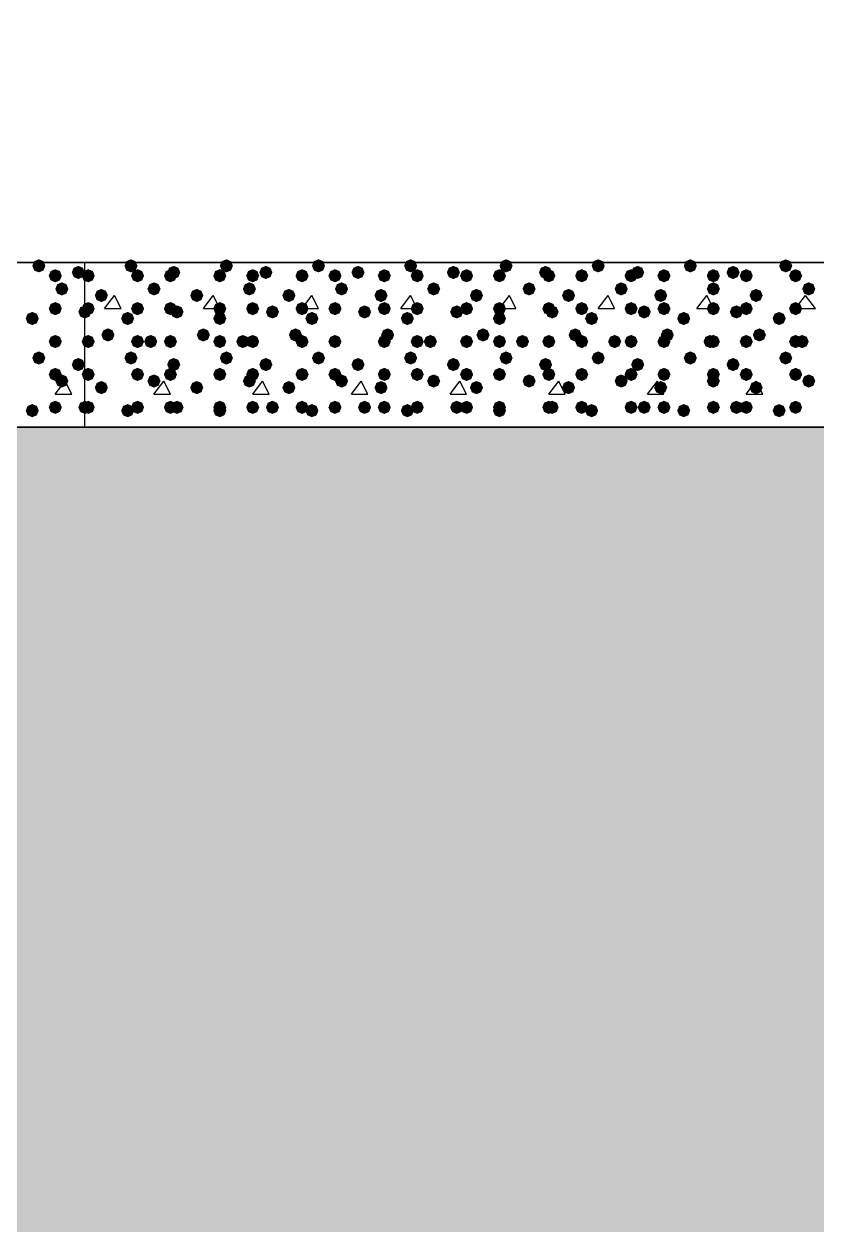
# Model space of a CAD drawing. Header units: millimetres. Extents: x 0 to 420, y 0 to 297.
# Drawn here: x 350.8 to 361, y 152 to 167.45 of the extents above; entities that cross this region are included whole.
import ezdxf

# ---------------------------------------------------------------- set-up
doc = ezdxf.new("R2010")
doc.units = ezdxf.units.MM
doc.layers.get('0').update_dxf_attribs({"linetype": 'CONTINUOUS'})

msp = doc.modelspace()

# ---------------------------------------------------------------- hatches: boundary and pattern name
at = {"true_color": 0x000007}
for points in [[(351.070333, 164.338), (351.045462, 164.278204), (350.985667, 164.253333), (350.925871, 164.278204), (350.901, 164.338), (350.925871, 164.397796), (350.985667, 164.422667), (351.045462, 164.397796)], [(351.282, 164.211), (351.257129, 164.151204), (351.197333, 164.126333), (351.137538, 164.151204), (351.112667, 164.211), (351.137537, 164.270796), (351.197333, 164.295667), (351.257129, 164.270796)], [(351.578333, 164.253333), (351.553463, 164.193537), (351.493667, 164.168667), (351.433871, 164.193537), (351.409, 164.253333), (351.433871, 164.313129), (351.493667, 164.338), (351.553462, 164.313129)], [(351.366667, 164.041667), (351.341796, 163.981871), (351.282, 163.957), (351.222204, 163.981871), (351.197333, 164.041667), (351.222204, 164.101462), (351.282, 164.126333), (351.341796, 164.101463)], [(351.282, 163.787667), (351.257129, 163.727871), (351.197333, 163.703), (351.137538, 163.727871), (351.112667, 163.787667), (351.137537, 163.847462), (351.197333, 163.872333), (351.257129, 163.847463)], [(350.985667, 163.660667), (350.960796, 163.600871), (350.901, 163.576), (350.841204, 163.600871), (350.816333, 163.660667), (350.841204, 163.720462), (350.901, 163.745333), (350.960796, 163.720463)], [(351.282, 163.364333), (351.257129, 163.304537), (351.197333, 163.279667), (351.137538, 163.304537), (351.112667, 163.364333), (351.137537, 163.424129), (351.197333, 163.449), (351.257129, 163.424129)], [(351.282, 163.364333), (351.257129, 163.304537), (351.197333, 163.279667), (351.137538, 163.304537), (351.112667, 163.364333), (351.137537, 163.424129), (351.197333, 163.449), (351.257129, 163.424129)], [(351.070333, 163.152667), (351.045462, 163.092871), (350.985667, 163.068), (350.925871, 163.092871), (350.901, 163.152667), (350.925871, 163.212462), (350.985667, 163.237333), (351.045462, 163.212463)], [(351.282, 162.941), (351.257129, 162.881204), (351.197333, 162.856333), (351.137538, 162.881204), (351.112667, 162.941), (351.137537, 163.000796), (351.197333, 163.025667), (351.257129, 163.000796)], [(351.578333, 163.068), (351.553463, 163.008204), (351.493667, 162.983333), (351.433871, 163.008204), (351.409, 163.068), (351.433871, 163.127796), (351.493667, 163.152667), (351.553462, 163.127796)], [(351.366667, 162.856333), (351.341796, 162.796537), (351.282, 162.771667), (351.222204, 162.796537), (351.197333, 162.856333), (351.222204, 162.916129), (351.282, 162.941), (351.341796, 162.916129)], [(350.985667, 162.475333), (350.960796, 162.415537), (350.901, 162.390667), (350.841204, 162.415537), (350.816333, 162.475333), (350.841204, 162.535129), (350.901, 162.56), (350.960796, 162.535129)], [(351.282, 162.517667), (351.257129, 162.457871), (351.197333, 162.433), (351.137538, 162.457871), (351.112667, 162.517667), (351.137537, 162.577462), (351.197333, 162.602333), (351.257129, 162.577463)]]:
    msp.add_hatch(color=0, dxfattribs=at).paths.add_polyline_path(points, flags=0)
at = {"true_color": 0x000008}
for points in [[(352.255667, 164.338), (352.230796, 164.278204), (352.171, 164.253333), (352.111204, 164.278204), (352.086333, 164.338), (352.111204, 164.397796), (352.171, 164.422667), (352.230796, 164.397796)], [(353.483333, 164.338), (353.458463, 164.278204), (353.398667, 164.253333), (353.338871, 164.278204), (353.314, 164.338), (353.338871, 164.397796), (353.398667, 164.422667), (353.458462, 164.397796)], [(354.668667, 164.338), (354.643796, 164.278204), (354.584, 164.253333), (354.524204, 164.278204), (354.499333, 164.338), (354.524204, 164.397796), (354.584, 164.422667), (354.643796, 164.397796)], [(355.854, 164.338), (355.829129, 164.278204), (355.769333, 164.253333), (355.709538, 164.278204), (355.684667, 164.338), (355.709537, 164.397796), (355.769333, 164.422667), (355.829129, 164.397796)], [(357.081667, 164.338), (357.056796, 164.278204), (356.997, 164.253333), (356.937204, 164.278204), (356.912333, 164.338), (356.937204, 164.397796), (356.997, 164.422667), (357.056796, 164.397796)], [(358.267, 164.338), (358.242129, 164.278204), (358.182333, 164.253333), (358.122538, 164.278204), (358.097667, 164.338), (358.122537, 164.397796), (358.182333, 164.422667), (358.242129, 164.397796)], [(359.452333, 164.338), (359.427462, 164.278204), (359.367667, 164.253333), (359.307871, 164.278204), (359.283, 164.338), (359.307871, 164.397796), (359.367667, 164.422667), (359.427462, 164.397796)], [(360.68, 164.338), (360.655129, 164.278204), (360.595333, 164.253333), (360.535538, 164.278204), (360.510667, 164.338), (360.535537, 164.397796), (360.595333, 164.422667), (360.655129, 164.397796)], [(351.705333, 164.211), (351.680462, 164.151204), (351.620667, 164.126333), (351.560871, 164.151204), (351.536, 164.211), (351.560871, 164.270796), (351.620667, 164.295667), (351.680462, 164.270796)], [(352.340333, 164.211), (352.315462, 164.151204), (352.255667, 164.126333), (352.195871, 164.151204), (352.171, 164.211), (352.195871, 164.270796), (352.255667, 164.295667), (352.315462, 164.270796)], [(352.763667, 164.211), (352.738796, 164.151204), (352.679, 164.126333), (352.619204, 164.151204), (352.594333, 164.211), (352.619204, 164.270796), (352.679, 164.295667), (352.738796, 164.270796)], [(352.806, 164.253333), (352.781129, 164.193537), (352.721333, 164.168667), (352.661538, 164.193537), (352.636667, 164.253333), (352.661537, 164.313129), (352.721333, 164.338), (352.781129, 164.313129)], [(353.398667, 164.211), (353.373796, 164.151204), (353.314, 164.126333), (353.254204, 164.151204), (353.229333, 164.211), (353.254204, 164.270796), (353.314, 164.295667), (353.373796, 164.270796)], [(353.822, 164.211), (353.797129, 164.151204), (353.737333, 164.126333), (353.677538, 164.151204), (353.652667, 164.211), (353.677537, 164.270796), (353.737333, 164.295667), (353.797129, 164.270796)], [(353.991333, 164.253333), (353.966462, 164.193537), (353.906667, 164.168667), (353.846871, 164.193537), (353.822, 164.253333), (353.846871, 164.313129), (353.906667, 164.338), (353.966462, 164.313129)], [(354.457, 164.211), (354.432129, 164.151204), (354.372333, 164.126333), (354.312538, 164.151204), (354.287667, 164.211), (354.312537, 164.270796), (354.372333, 164.295667), (354.432129, 164.270796)], [(354.880333, 164.211), (354.855462, 164.151204), (354.795667, 164.126333), (354.735871, 164.151204), (354.711, 164.211), (354.735871, 164.270796), (354.795667, 164.295667), (354.855462, 164.270796)], [(355.176667, 164.253333), (355.151796, 164.193537), (355.092, 164.168667), (355.032204, 164.193537), (355.007333, 164.253333), (355.032204, 164.313129), (355.092, 164.338), (355.151796, 164.313129)], [(355.515333, 164.211), (355.490463, 164.151204), (355.430667, 164.126333), (355.370871, 164.151204), (355.346, 164.211), (355.370871, 164.270796), (355.430667, 164.295667), (355.490462, 164.270796)], [(355.938667, 164.211), (355.913796, 164.151204), (355.854, 164.126333), (355.794204, 164.151204), (355.769333, 164.211), (355.794204, 164.270796), (355.854, 164.295667), (355.913796, 164.270796)], [(356.404333, 164.253333), (356.379462, 164.193537), (356.319667, 164.168667), (356.259871, 164.193537), (356.235, 164.253333), (356.259871, 164.313129), (356.319667, 164.338), (356.379462, 164.313129)], [(356.573667, 164.211), (356.548796, 164.151204), (356.489, 164.126333), (356.429204, 164.151204), (356.404333, 164.211), (356.429204, 164.270796), (356.489, 164.295667), (356.548796, 164.270796)], [(356.997, 164.211), (356.972129, 164.151204), (356.912333, 164.126333), (356.852538, 164.151204), (356.827667, 164.211), (356.852537, 164.270796), (356.912333, 164.295667), (356.972129, 164.270796)], [(357.589667, 164.253333), (357.564796, 164.193537), (357.505, 164.168667), (357.445204, 164.193537), (357.420333, 164.253333), (357.445204, 164.313129), (357.505, 164.338), (357.564796, 164.313129)], [(357.632, 164.211), (357.607129, 164.151204), (357.547333, 164.126333), (357.487538, 164.151204), (357.462667, 164.211), (357.487537, 164.270796), (357.547333, 164.295667), (357.607129, 164.270796)], [(358.055333, 164.211), (358.030463, 164.151204), (357.970667, 164.126333), (357.910871, 164.151204), (357.886, 164.211), (357.910871, 164.270796), (357.970667, 164.295667), (358.030462, 164.270796)], [(358.690333, 164.211), (358.665462, 164.151204), (358.605667, 164.126333), (358.545871, 164.151204), (358.521, 164.211), (358.545871, 164.270796), (358.605667, 164.295667), (358.665462, 164.270796)], [(358.775, 164.253333), (358.750129, 164.193537), (358.690333, 164.168667), (358.630538, 164.193537), (358.605667, 164.253333), (358.630537, 164.313129), (358.690333, 164.338), (358.750129, 164.313129)], [(359.113667, 164.211), (359.088796, 164.151204), (359.029, 164.126333), (358.969204, 164.151204), (358.944333, 164.211), (358.969204, 164.270796), (359.029, 164.295667), (359.088796, 164.270796)], [(359.748667, 164.211), (359.723796, 164.151204), (359.664, 164.126333), (359.604204, 164.151204), (359.579333, 164.211), (359.604204, 164.270796), (359.664, 164.295667), (359.723796, 164.270796)], [(360.002667, 164.253333), (359.977796, 164.193537), (359.918, 164.168667), (359.858204, 164.193537), (359.833333, 164.253333), (359.858204, 164.313129), (359.918, 164.338), (359.977796, 164.313129)], [(360.172, 164.211), (360.147129, 164.151204), (360.087333, 164.126333), (360.027537, 164.151204), (360.002667, 164.211), (360.027537, 164.270796), (360.087333, 164.295667), (360.147129, 164.270796)], [(360.807, 164.211), (360.782129, 164.151204), (360.722333, 164.126333), (360.662537, 164.151204), (360.637667, 164.211), (360.662537, 164.270796), (360.722333, 164.295667), (360.782129, 164.270796)], [(352.552, 164.041667), (352.527129, 163.981871), (352.467333, 163.957), (352.407537, 163.981871), (352.382667, 164.041667), (352.407537, 164.101462), (352.467333, 164.126333), (352.527129, 164.101463)], [(353.779667, 164.041667), (353.754796, 163.981871), (353.695, 163.957), (353.635204, 163.981871), (353.610333, 164.041667), (353.635204, 164.101462), (353.695, 164.126333), (353.754796, 164.101463)], [(354.965, 164.041667), (354.940129, 163.981871), (354.880333, 163.957), (354.820538, 163.981871), (354.795667, 164.041667), (354.820537, 164.101462), (354.880333, 164.126333), (354.940129, 164.101463)], [(356.150333, 164.041667), (356.125463, 163.981871), (356.065667, 163.957), (356.005871, 163.981871), (355.981, 164.041667), (356.005871, 164.101462), (356.065667, 164.126333), (356.125462, 164.101463)], [(357.378, 164.041667), (357.353129, 163.981871), (357.293333, 163.957), (357.233538, 163.981871), (357.208667, 164.041667), (357.233537, 164.101462), (357.293333, 164.126333), (357.353129, 164.101463)], [(358.563333, 164.041667), (358.538462, 163.981871), (358.478667, 163.957), (358.418871, 163.981871), (358.394, 164.041667), (358.418871, 164.101462), (358.478667, 164.126333), (358.538462, 164.101463)], [(359.748667, 164.041667), (359.723796, 163.981871), (359.664, 163.957), (359.604204, 163.981871), (359.579333, 164.041667), (359.604204, 164.101462), (359.664, 164.126333), (359.723796, 164.101463)], [(360.976333, 164.041667), (360.951462, 163.981871), (360.891667, 163.957), (360.831871, 163.981871), (360.807, 164.041667), (360.831871, 164.101462), (360.891667, 164.126333), (360.951462, 164.101463)], [(351.874667, 163.957), (351.849796, 163.897204), (351.79, 163.872333), (351.730204, 163.897204), (351.705333, 163.957), (351.730204, 164.016796), (351.79, 164.041667), (351.849796, 164.016796)], [(353.102333, 163.957), (353.077462, 163.897204), (353.017667, 163.872333), (352.957871, 163.897204), (352.933, 163.957), (352.957871, 164.016796), (353.017667, 164.041667), (353.077462, 164.016796)], [(354.287667, 163.957), (354.262796, 163.897204), (354.203, 163.872333), (354.143204, 163.897204), (354.118333, 163.957), (354.143204, 164.016796), (354.203, 164.041667), (354.262796, 164.016796)], [(355.473, 163.957), (355.448129, 163.897204), (355.388333, 163.872333), (355.328538, 163.897204), (355.303667, 163.957), (355.328537, 164.016796), (355.388333, 164.041667), (355.448129, 164.016796)], [(356.700667, 163.957), (356.675796, 163.897204), (356.616, 163.872333), (356.556204, 163.897204), (356.531333, 163.957), (356.556204, 164.016796), (356.616, 164.041667), (356.675796, 164.016796)], [(357.886, 163.957), (357.861129, 163.897204), (357.801333, 163.872333), (357.741537, 163.897204), (357.716667, 163.957), (357.741537, 164.016796), (357.801333, 164.041667), (357.861129, 164.016796)], [(359.071333, 163.957), (359.046462, 163.897204), (358.986667, 163.872333), (358.926871, 163.897204), (358.902, 163.957), (358.926871, 164.016796), (358.986667, 164.041667), (359.046462, 164.016796)], [(360.299, 163.957), (360.274129, 163.897204), (360.214333, 163.872333), (360.154537, 163.897204), (360.129667, 163.957), (360.154537, 164.016796), (360.214333, 164.041667), (360.274129, 164.016796)], [(351.663, 163.745333), (351.638129, 163.685537), (351.578333, 163.660667), (351.518537, 163.685537), (351.493667, 163.745333), (351.518537, 163.805129), (351.578333, 163.83), (351.638129, 163.805129)], [(351.705333, 163.787667), (351.680462, 163.727871), (351.620667, 163.703), (351.560871, 163.727871), (351.536, 163.787667), (351.560871, 163.847462), (351.620667, 163.872333), (351.680462, 163.847463)], [(352.340333, 163.787667), (352.315462, 163.727871), (352.255667, 163.703), (352.195871, 163.727871), (352.171, 163.787667), (352.195871, 163.847462), (352.255667, 163.872333), (352.315462, 163.847463)], [(352.763667, 163.787667), (352.738796, 163.727871), (352.679, 163.703), (352.619204, 163.727871), (352.594333, 163.787667), (352.619204, 163.847462), (352.679, 163.872333), (352.738796, 163.847463)], [(352.848333, 163.745333), (352.823463, 163.685537), (352.763667, 163.660667), (352.703871, 163.685537), (352.679, 163.745333), (352.703871, 163.805129), (352.763667, 163.83), (352.823462, 163.805129)], [(353.398667, 163.787667), (353.373796, 163.727871), (353.314, 163.703), (353.254204, 163.727871), (353.229333, 163.787667), (353.254204, 163.847462), (353.314, 163.872333), (353.373796, 163.847463)], [(353.822, 163.787667), (353.797129, 163.727871), (353.737333, 163.703), (353.677538, 163.727871), (353.652667, 163.787667), (353.677537, 163.847462), (353.737333, 163.872333), (353.797129, 163.847463)], [(354.076, 163.745333), (354.051129, 163.685537), (353.991333, 163.660667), (353.931537, 163.685537), (353.906667, 163.745333), (353.931537, 163.805129), (353.991333, 163.83), (354.051129, 163.805129)], [(354.457, 163.787667), (354.432129, 163.727871), (354.372333, 163.703), (354.312538, 163.727871), (354.287667, 163.787667), (354.312537, 163.847462), (354.372333, 163.872333), (354.432129, 163.847463)], [(354.880333, 163.787667), (354.855462, 163.727871), (354.795667, 163.703), (354.735871, 163.727871), (354.711, 163.787667), (354.735871, 163.847462), (354.795667, 163.872333), (354.855462, 163.847463)], [(355.261333, 163.745333), (355.236463, 163.685537), (355.176667, 163.660667), (355.116871, 163.685537), (355.092, 163.745333), (355.116871, 163.805129), (355.176667, 163.83), (355.236462, 163.805129)], [(355.515333, 163.787667), (355.490463, 163.727871), (355.430667, 163.703), (355.370871, 163.727871), (355.346, 163.787667), (355.370871, 163.847462), (355.430667, 163.872333), (355.490462, 163.847463)], [(355.938667, 163.787667), (355.913796, 163.727871), (355.854, 163.703), (355.794204, 163.727871), (355.769333, 163.787667), (355.794204, 163.847462), (355.854, 163.872333), (355.913796, 163.847463)], [(356.446667, 163.745333), (356.421796, 163.685537), (356.362, 163.660667), (356.302204, 163.685537), (356.277333, 163.745333), (356.302204, 163.805129), (356.362, 163.83), (356.421796, 163.805129)], [(356.573667, 163.787667), (356.548796, 163.727871), (356.489, 163.703), (356.429204, 163.727871), (356.404333, 163.787667), (356.429204, 163.847462), (356.489, 163.872333), (356.548796, 163.847463)], [(356.997, 163.787667), (356.972129, 163.727871), (356.912333, 163.703), (356.852538, 163.727871), (356.827667, 163.787667), (356.852537, 163.847462), (356.912333, 163.872333), (356.972129, 163.847463)], [(357.632, 163.787667), (357.607129, 163.727871), (357.547333, 163.703), (357.487538, 163.727871), (357.462667, 163.787667), (357.487537, 163.847462), (357.547333, 163.872333), (357.607129, 163.847463)], [(357.674333, 163.745333), (357.649462, 163.685537), (357.589667, 163.660667), (357.529871, 163.685537), (357.505, 163.745333), (357.529871, 163.805129), (357.589667, 163.83), (357.649462, 163.805129)], [(358.055333, 163.787667), (358.030463, 163.727871), (357.970667, 163.703), (357.910871, 163.727871), (357.886, 163.787667), (357.910871, 163.847462), (357.970667, 163.872333), (358.030462, 163.847463)], [(358.690333, 163.787667), (358.665462, 163.727871), (358.605667, 163.703), (358.545871, 163.727871), (358.521, 163.787667), (358.545871, 163.847462), (358.605667, 163.872333), (358.665462, 163.847463)], [(358.859667, 163.745333), (358.834796, 163.685537), (358.775, 163.660667), (358.715204, 163.685537), (358.690333, 163.745333), (358.715204, 163.805129), (358.775, 163.83), (358.834796, 163.805129)], [(359.113667, 163.787667), (359.088796, 163.727871), (359.029, 163.703), (358.969204, 163.727871), (358.944333, 163.787667), (358.969204, 163.847462), (359.029, 163.872333), (359.088796, 163.847463)], [(359.748667, 163.787667), (359.723796, 163.727871), (359.664, 163.703), (359.604204, 163.727871), (359.579333, 163.787667), (359.604204, 163.847462), (359.664, 163.872333), (359.723796, 163.847463)], [(360.045, 163.745333), (360.020129, 163.685537), (359.960333, 163.660667), (359.900538, 163.685537), (359.875667, 163.745333), (359.900537, 163.805129), (359.960333, 163.83), (360.020129, 163.805129)], [(360.172, 163.787667), (360.147129, 163.727871), (360.087333, 163.703), (360.027537, 163.727871), (360.002667, 163.787667), (360.027537, 163.847462), (360.087333, 163.872333), (360.147129, 163.847463)], [(360.807, 163.787667), (360.782129, 163.727871), (360.722333, 163.703), (360.662537, 163.727871), (360.637667, 163.787667), (360.662537, 163.847462), (360.722333, 163.872333), (360.782129, 163.847463)], [(352.213333, 163.660667), (352.188463, 163.600871), (352.128667, 163.576), (352.068871, 163.600871), (352.044, 163.660667), (352.068871, 163.720462), (352.128667, 163.745333), (352.188462, 163.720463)], [(353.398667, 163.660667), (353.373796, 163.600871), (353.314, 163.576), (353.254204, 163.600871), (353.229333, 163.660667), (353.254204, 163.720462), (353.314, 163.745333), (353.373796, 163.720463)], [(354.584, 163.660667), (354.559129, 163.600871), (354.499333, 163.576), (354.439537, 163.600871), (354.414667, 163.660667), (354.439537, 163.720462), (354.499333, 163.745333), (354.559129, 163.720463)], [(355.811667, 163.660667), (355.786796, 163.600871), (355.727, 163.576), (355.667204, 163.600871), (355.642333, 163.660667), (355.667204, 163.720462), (355.727, 163.745333), (355.786796, 163.720463)], [(356.997, 163.660667), (356.972129, 163.600871), (356.912333, 163.576), (356.852538, 163.600871), (356.827667, 163.660667), (356.852537, 163.720462), (356.912333, 163.745333), (356.972129, 163.720463)], [(358.182333, 163.660667), (358.157462, 163.600871), (358.097667, 163.576), (358.037871, 163.600871), (358.013, 163.660667), (358.037871, 163.720462), (358.097667, 163.745333), (358.157462, 163.720463)], [(359.367667, 163.660667), (359.342796, 163.600871), (359.283, 163.576), (359.223204, 163.600871), (359.198333, 163.660667), (359.223204, 163.720462), (359.283, 163.745333), (359.342796, 163.720463)], [(360.595333, 163.660667), (360.570462, 163.600871), (360.510667, 163.576), (360.450871, 163.600871), (360.426, 163.660667), (360.450871, 163.720462), (360.510667, 163.745333), (360.570462, 163.720463)], [(351.959333, 163.449), (351.934463, 163.389204), (351.874667, 163.364333), (351.814871, 163.389204), (351.79, 163.449), (351.814871, 163.508796), (351.874667, 163.533667), (351.934462, 163.508796)], [(353.187, 163.449), (353.162129, 163.389204), (353.102333, 163.364333), (353.042537, 163.389204), (353.017667, 163.449), (353.042537, 163.508796), (353.102333, 163.533667), (353.162129, 163.508796)], [(354.372333, 163.449), (354.347462, 163.389204), (354.287667, 163.364333), (354.227871, 163.389204), (354.203, 163.449), (354.227871, 163.508796), (354.287667, 163.533667), (354.347462, 163.508796)], [(355.557667, 163.449), (355.532796, 163.389204), (355.473, 163.364333), (355.413204, 163.389204), (355.388333, 163.449), (355.413204, 163.508796), (355.473, 163.533667), (355.532796, 163.508796)], [(356.785333, 163.449), (356.760463, 163.389204), (356.700667, 163.364333), (356.640871, 163.389204), (356.616, 163.449), (356.640871, 163.508796), (356.700667, 163.533667), (356.760462, 163.508796)], [(357.970667, 163.449), (357.945796, 163.389204), (357.886, 163.364333), (357.826204, 163.389204), (357.801333, 163.449), (357.826204, 163.508796), (357.886, 163.533667), (357.945796, 163.508796)], [(359.156, 163.449), (359.131129, 163.389204), (359.071333, 163.364333), (359.011537, 163.389204), (358.986667, 163.449), (359.011537, 163.508796), (359.071333, 163.533667), (359.131129, 163.508796)], [(360.341333, 163.449), (360.316462, 163.389204), (360.256667, 163.364333), (360.196871, 163.389204), (360.172, 163.449), (360.196871, 163.508796), (360.256667, 163.533667), (360.316462, 163.508796)], [(351.705333, 163.364333), (351.680462, 163.304537), (351.620667, 163.279667), (351.560871, 163.304537), (351.536, 163.364333), (351.560871, 163.424129), (351.620667, 163.449), (351.680462, 163.424129)], [(352.340333, 163.364333), (352.315462, 163.304537), (352.255667, 163.279667), (352.195871, 163.304537), (352.171, 163.364333), (352.195871, 163.424129), (352.255667, 163.449), (352.315462, 163.424129)], [(352.509667, 163.364333), (352.484796, 163.304537), (352.425, 163.279667), (352.365204, 163.304537), (352.340333, 163.364333), (352.365204, 163.424129), (352.425, 163.449), (352.484796, 163.424129)], [(352.763667, 163.364333), (352.738796, 163.304537), (352.679, 163.279667), (352.619204, 163.304537), (352.594333, 163.364333), (352.619204, 163.424129), (352.679, 163.449), (352.738796, 163.424129)], [(353.398667, 163.364333), (353.373796, 163.304537), (353.314, 163.279667), (353.254204, 163.304537), (353.229333, 163.364333), (353.254204, 163.424129), (353.314, 163.449), (353.373796, 163.424129)], [(353.695, 163.364333), (353.670129, 163.304537), (353.610333, 163.279667), (353.550538, 163.304537), (353.525667, 163.364333), (353.550537, 163.424129), (353.610333, 163.449), (353.670129, 163.424129)], [(353.822, 163.364333), (353.797129, 163.304537), (353.737333, 163.279667), (353.677538, 163.304537), (353.652667, 163.364333), (353.677537, 163.424129), (353.737333, 163.449), (353.797129, 163.424129)], [(354.457, 163.364333), (354.432129, 163.304537), (354.372333, 163.279667), (354.312538, 163.304537), (354.287667, 163.364333), (354.312537, 163.424129), (354.372333, 163.449), (354.432129, 163.424129)], [(354.880333, 163.364333), (354.855462, 163.304537), (354.795667, 163.279667), (354.735871, 163.304537), (354.711, 163.364333), (354.735871, 163.424129), (354.795667, 163.449), (354.855462, 163.424129)], [(354.880333, 163.364333), (354.855462, 163.304537), (354.795667, 163.279667), (354.735871, 163.304537), (354.711, 163.364333), (354.735871, 163.424129), (354.795667, 163.449), (354.855462, 163.424129)], [(355.515333, 163.364333), (355.490463, 163.304537), (355.430667, 163.279667), (355.370871, 163.304537), (355.346, 163.364333), (355.370871, 163.424129), (355.430667, 163.449), (355.490462, 163.424129)], [(355.938667, 163.364333), (355.913796, 163.304537), (355.854, 163.279667), (355.794204, 163.304537), (355.769333, 163.364333), (355.794204, 163.424129), (355.854, 163.449), (355.913796, 163.424129)], [(356.108, 163.364333), (356.083129, 163.304537), (356.023333, 163.279667), (355.963538, 163.304537), (355.938667, 163.364333), (355.963537, 163.424129), (356.023333, 163.449), (356.083129, 163.424129)], [(356.573667, 163.364333), (356.548796, 163.304537), (356.489, 163.279667), (356.429204, 163.304537), (356.404333, 163.364333), (356.429204, 163.424129), (356.489, 163.449), (356.548796, 163.424129)], [(356.997, 163.364333), (356.972129, 163.304537), (356.912333, 163.279667), (356.852538, 163.304537), (356.827667, 163.364333), (356.852537, 163.424129), (356.912333, 163.449), (356.972129, 163.424129)], [(357.293333, 163.364333), (357.268462, 163.304537), (357.208667, 163.279667), (357.148871, 163.304537), (357.124, 163.364333), (357.148871, 163.424129), (357.208667, 163.449), (357.268462, 163.424129)], [(357.632, 163.364333), (357.607129, 163.304537), (357.547333, 163.279667), (357.487538, 163.304537), (357.462667, 163.364333), (357.487537, 163.424129), (357.547333, 163.449), (357.607129, 163.424129)], [(358.055333, 163.364333), (358.030463, 163.304537), (357.970667, 163.279667), (357.910871, 163.304537), (357.886, 163.364333), (357.910871, 163.424129), (357.970667, 163.449), (358.030462, 163.424129)], [(358.478667, 163.364333), (358.453796, 163.304537), (358.394, 163.279667), (358.334204, 163.304537), (358.309333, 163.364333), (358.334204, 163.424129), (358.394, 163.449), (358.453796, 163.424129)], [(358.690333, 163.364333), (358.665462, 163.304537), (358.605667, 163.279667), (358.545871, 163.304537), (358.521, 163.364333), (358.545871, 163.424129), (358.605667, 163.449), (358.665462, 163.424129)], [(359.113667, 163.364333), (359.088796, 163.304537), (359.029, 163.279667), (358.969204, 163.304537), (358.944333, 163.364333), (358.969204, 163.424129), (359.029, 163.449), (359.088796, 163.424129)], [(359.706333, 163.364333), (359.681462, 163.304537), (359.621667, 163.279667), (359.561871, 163.304537), (359.537, 163.364333), (359.561871, 163.424129), (359.621667, 163.449), (359.681462, 163.424129)], [(359.748667, 163.364333), (359.723796, 163.304537), (359.664, 163.279667), (359.604204, 163.304537), (359.579333, 163.364333), (359.604204, 163.424129), (359.664, 163.449), (359.723796, 163.424129)], [(360.172, 163.364333), (360.147129, 163.304537), (360.087333, 163.279667), (360.027537, 163.304537), (360.002667, 163.364333), (360.027537, 163.424129), (360.087333, 163.449), (360.147129, 163.424129)], [(360.807, 163.364333), (360.782129, 163.304537), (360.722333, 163.279667), (360.662537, 163.304537), (360.637667, 163.364333), (360.662537, 163.424129), (360.722333, 163.449), (360.782129, 163.424129)], [(360.891667, 163.364333), (360.866796, 163.304537), (360.807, 163.279667), (360.747204, 163.304537), (360.722333, 163.364333), (360.747204, 163.424129), (360.807, 163.449), (360.866796, 163.424129)], [(352.255667, 163.152667), (352.230796, 163.092871), (352.171, 163.068), (352.111204, 163.092871), (352.086333, 163.152667), (352.111204, 163.212462), (352.171, 163.237333), (352.230796, 163.212463)], [(353.483333, 163.152667), (353.458463, 163.092871), (353.398667, 163.068), (353.338871, 163.092871), (353.314, 163.152667), (353.338871, 163.212462), (353.398667, 163.237333), (353.458462, 163.212463)], [(354.668667, 163.152667), (354.643796, 163.092871), (354.584, 163.068), (354.524204, 163.092871), (354.499333, 163.152667), (354.524204, 163.212462), (354.584, 163.237333), (354.643796, 163.212463)], [(355.854, 163.152667), (355.829129, 163.092871), (355.769333, 163.068), (355.709538, 163.092871), (355.684667, 163.152667), (355.709537, 163.212462), (355.769333, 163.237333), (355.829129, 163.212463)], [(357.081667, 163.152667), (357.056796, 163.092871), (356.997, 163.068), (356.937204, 163.092871), (356.912333, 163.152667), (356.937204, 163.212462), (356.997, 163.237333), (357.056796, 163.212463)], [(358.267, 163.152667), (358.242129, 163.092871), (358.182333, 163.068), (358.122538, 163.092871), (358.097667, 163.152667), (358.122537, 163.212462), (358.182333, 163.237333), (358.242129, 163.212463)], [(359.452333, 163.152667), (359.427462, 163.092871), (359.367667, 163.068), (359.307871, 163.092871), (359.283, 163.152667), (359.307871, 163.212462), (359.367667, 163.237333), (359.427462, 163.212463)], [(360.68, 163.152667), (360.655129, 163.092871), (360.595333, 163.068), (360.535538, 163.092871), (360.510667, 163.152667), (360.535537, 163.212462), (360.595333, 163.237333), (360.655129, 163.212463)], [(351.705333, 162.941), (351.680462, 162.881204), (351.620667, 162.856333), (351.560871, 162.881204), (351.536, 162.941), (351.560871, 163.000796), (351.620667, 163.025667), (351.680462, 163.000796)], [(352.340333, 162.941), (352.315462, 162.881204), (352.255667, 162.856333), (352.195871, 162.881204), (352.171, 162.941), (352.195871, 163.000796), (352.255667, 163.025667), (352.315462, 163.000796)], [(352.763667, 162.941), (352.738796, 162.881204), (352.679, 162.856333), (352.619204, 162.881204), (352.594333, 162.941), (352.619204, 163.000796), (352.679, 163.025667), (352.738796, 163.000796)], [(352.806, 163.068), (352.781129, 163.008204), (352.721333, 162.983333), (352.661538, 163.008204), (352.636667, 163.068), (352.661537, 163.127796), (352.721333, 163.152667), (352.781129, 163.127796)], [(353.398667, 162.941), (353.373796, 162.881204), (353.314, 162.856333), (353.254204, 162.881204), (353.229333, 162.941), (353.254204, 163.000796), (353.314, 163.025667), (353.373796, 163.000796)], [(353.822, 162.941), (353.797129, 162.881204), (353.737333, 162.856333), (353.677538, 162.881204), (353.652667, 162.941), (353.677537, 163.000796), (353.737333, 163.025667), (353.797129, 163.000796)], [(353.991333, 163.068), (353.966462, 163.008204), (353.906667, 162.983333), (353.846871, 163.008204), (353.822, 163.068), (353.846871, 163.127796), (353.906667, 163.152667), (353.966462, 163.127796)], [(354.457, 162.941), (354.432129, 162.881204), (354.372333, 162.856333), (354.312538, 162.881204), (354.287667, 162.941), (354.312537, 163.000796), (354.372333, 163.025667), (354.432129, 163.000796)], [(354.880333, 162.941), (354.855462, 162.881204), (354.795667, 162.856333), (354.735871, 162.881204), (354.711, 162.941), (354.735871, 163.000796), (354.795667, 163.025667), (354.855462, 163.000796)], [(355.176667, 163.068), (355.151796, 163.008204), (355.092, 162.983333), (355.032204, 163.008204), (355.007333, 163.068), (355.032204, 163.127796), (355.092, 163.152667), (355.151796, 163.127796)], [(355.515333, 162.941), (355.490463, 162.881204), (355.430667, 162.856333), (355.370871, 162.881204), (355.346, 162.941), (355.370871, 163.000796), (355.430667, 163.025667), (355.490462, 163.000796)], [(355.938667, 162.941), (355.913796, 162.881204), (355.854, 162.856333), (355.794204, 162.881204), (355.769333, 162.941), (355.794204, 163.000796), (355.854, 163.025667), (355.913796, 163.000796)], [(356.404333, 163.068), (356.379462, 163.008204), (356.319667, 162.983333), (356.259871, 163.008204), (356.235, 163.068), (356.259871, 163.127796), (356.319667, 163.152667), (356.379462, 163.127796)], [(356.573667, 162.941), (356.548796, 162.881204), (356.489, 162.856333), (356.429204, 162.881204), (356.404333, 162.941), (356.429204, 163.000796), (356.489, 163.025667), (356.548796, 163.000796)], [(356.997, 162.941), (356.972129, 162.881204), (356.912333, 162.856333), (356.852538, 162.881204), (356.827667, 162.941), (356.852537, 163.000796), (356.912333, 163.025667), (356.972129, 163.000796)], [(357.589667, 163.068), (357.564796, 163.008204), (357.505, 162.983333), (357.445204, 163.008204), (357.420333, 163.068), (357.445204, 163.127796), (357.505, 163.152667), (357.564796, 163.127796)], [(357.632, 162.941), (357.607129, 162.881204), (357.547333, 162.856333), (357.487538, 162.881204), (357.462667, 162.941), (357.487537, 163.000796), (357.547333, 163.025667), (357.607129, 163.000796)], [(358.055333, 162.941), (358.030463, 162.881204), (357.970667, 162.856333), (357.910871, 162.881204), (357.886, 162.941), (357.910871, 163.000796), (357.970667, 163.025667), (358.030462, 163.000796)], [(358.690333, 162.941), (358.665462, 162.881204), (358.605667, 162.856333), (358.545871, 162.881204), (358.521, 162.941), (358.545871, 163.000796), (358.605667, 163.025667), (358.665462, 163.000796)], [(358.775, 163.068), (358.750129, 163.008204), (358.690333, 162.983333), (358.630538, 163.008204), (358.605667, 163.068), (358.630537, 163.127796), (358.690333, 163.152667), (358.750129, 163.127796)], [(359.113667, 162.941), (359.088796, 162.881204), (359.029, 162.856333), (358.969204, 162.881204), (358.944333, 162.941), (358.969204, 163.000796), (359.029, 163.025667), (359.088796, 163.000796)], [(359.748667, 162.941), (359.723796, 162.881204), (359.664, 162.856333), (359.604204, 162.881204), (359.579333, 162.941), (359.604204, 163.000796), (359.664, 163.025667), (359.723796, 163.000796)], [(360.002667, 163.068), (359.977796, 163.008204), (359.918, 162.983333), (359.858204, 163.008204), (359.833333, 163.068), (359.858204, 163.127796), (359.918, 163.152667), (359.977796, 163.127796)], [(360.172, 162.941), (360.147129, 162.881204), (360.087333, 162.856333), (360.027537, 162.881204), (360.002667, 162.941), (360.027537, 163.000796), (360.087333, 163.025667), (360.147129, 163.000796)], [(360.807, 162.941), (360.782129, 162.881204), (360.722333, 162.856333), (360.662537, 162.881204), (360.637667, 162.941), (360.662537, 163.000796), (360.722333, 163.025667), (360.782129, 163.000796)], [(352.552, 162.856333), (352.527129, 162.796537), (352.467333, 162.771667), (352.407537, 162.796537), (352.382667, 162.856333), (352.407537, 162.916129), (352.467333, 162.941), (352.527129, 162.916129)], [(353.779667, 162.856333), (353.754796, 162.796537), (353.695, 162.771667), (353.635204, 162.796537), (353.610333, 162.856333), (353.635204, 162.916129), (353.695, 162.941), (353.754796, 162.916129)], [(354.965, 162.856333), (354.940129, 162.796537), (354.880333, 162.771667), (354.820538, 162.796537), (354.795667, 162.856333), (354.820537, 162.916129), (354.880333, 162.941), (354.940129, 162.916129)], [(356.150333, 162.856333), (356.125463, 162.796537), (356.065667, 162.771667), (356.005871, 162.796537), (355.981, 162.856333), (356.005871, 162.916129), (356.065667, 162.941), (356.125462, 162.916129)], [(357.378, 162.856333), (357.353129, 162.796537), (357.293333, 162.771667), (357.233538, 162.796537), (357.208667, 162.856333), (357.233537, 162.916129), (357.293333, 162.941), (357.353129, 162.916129)], [(358.563333, 162.856333), (358.538462, 162.796537), (358.478667, 162.771667), (358.418871, 162.796537), (358.394, 162.856333), (358.418871, 162.916129), (358.478667, 162.941), (358.538462, 162.916129)], [(359.748667, 162.856333), (359.723796, 162.796537), (359.664, 162.771667), (359.604204, 162.796537), (359.579333, 162.856333), (359.604204, 162.916129), (359.664, 162.941), (359.723796, 162.916129)], [(360.976333, 162.856333), (360.951462, 162.796537), (360.891667, 162.771667), (360.831871, 162.796537), (360.807, 162.856333), (360.831871, 162.916129), (360.891667, 162.941), (360.951462, 162.916129)], [(351.874667, 162.771667), (351.849796, 162.711871), (351.79, 162.687), (351.730204, 162.711871), (351.705333, 162.771667), (351.730204, 162.831462), (351.79, 162.856333), (351.849796, 162.831463)], [(353.102333, 162.771667), (353.077462, 162.711871), (353.017667, 162.687), (352.957871, 162.711871), (352.933, 162.771667), (352.957871, 162.831462), (353.017667, 162.856333), (353.077462, 162.831463)], [(354.287667, 162.771667), (354.262796, 162.711871), (354.203, 162.687), (354.143204, 162.711871), (354.118333, 162.771667), (354.143204, 162.831462), (354.203, 162.856333), (354.262796, 162.831463)], [(355.473, 162.771667), (355.448129, 162.711871), (355.388333, 162.687), (355.328538, 162.711871), (355.303667, 162.771667), (355.328537, 162.831462), (355.388333, 162.856333), (355.448129, 162.831463)], [(356.700667, 162.771667), (356.675796, 162.711871), (356.616, 162.687), (356.556204, 162.711871), (356.531333, 162.771667), (356.556204, 162.831462), (356.616, 162.856333), (356.675796, 162.831463)], [(357.886, 162.771667), (357.861129, 162.711871), (357.801333, 162.687), (357.741537, 162.711871), (357.716667, 162.771667), (357.741537, 162.831462), (357.801333, 162.856333), (357.861129, 162.831463)], [(359.071333, 162.771667), (359.046462, 162.711871), (358.986667, 162.687), (358.926871, 162.711871), (358.902, 162.771667), (358.926871, 162.831462), (358.986667, 162.856333), (359.046462, 162.831463)], [(360.299, 162.771667), (360.274129, 162.711871), (360.214333, 162.687), (360.154537, 162.711871), (360.129667, 162.771667), (360.154537, 162.831462), (360.214333, 162.856333), (360.274129, 162.831463)], [(351.663, 162.517667), (351.638129, 162.457871), (351.578333, 162.433), (351.518537, 162.457871), (351.493667, 162.517667), (351.518537, 162.577462), (351.578333, 162.602333), (351.638129, 162.577463)], [(351.705333, 162.517667), (351.680462, 162.457871), (351.620667, 162.433), (351.560871, 162.457871), (351.536, 162.517667), (351.560871, 162.577462), (351.620667, 162.602333), (351.680462, 162.577463)], [(352.213333, 162.475333), (352.188463, 162.415537), (352.128667, 162.390667), (352.068871, 162.415537), (352.044, 162.475333), (352.068871, 162.535129), (352.128667, 162.56), (352.188462, 162.535129)], [(352.340333, 162.517667), (352.315462, 162.457871), (352.255667, 162.433), (352.195871, 162.457871), (352.171, 162.517667), (352.195871, 162.577462), (352.255667, 162.602333), (352.315462, 162.577463)], [(352.763667, 162.517667), (352.738796, 162.457871), (352.679, 162.433), (352.619204, 162.457871), (352.594333, 162.517667), (352.619204, 162.577462), (352.679, 162.602333), (352.738796, 162.577463)], [(352.848333, 162.517667), (352.823463, 162.457871), (352.763667, 162.433), (352.703871, 162.457871), (352.679, 162.517667), (352.703871, 162.577462), (352.763667, 162.602333), (352.823462, 162.577463)], [(353.398667, 162.517667), (353.373796, 162.457871), (353.314, 162.433), (353.254204, 162.457871), (353.229333, 162.517667), (353.254204, 162.577462), (353.314, 162.602333), (353.373796, 162.577463)], [(353.398667, 162.475333), (353.373796, 162.415537), (353.314, 162.390667), (353.254204, 162.415537), (353.229333, 162.475333), (353.254204, 162.535129), (353.314, 162.56), (353.373796, 162.535129)], [(353.822, 162.517667), (353.797129, 162.457871), (353.737333, 162.433), (353.677538, 162.457871), (353.652667, 162.517667), (353.677537, 162.577462), (353.737333, 162.602333), (353.797129, 162.577463)], [(354.076, 162.517667), (354.051129, 162.457871), (353.991333, 162.433), (353.931537, 162.457871), (353.906667, 162.517667), (353.931537, 162.577462), (353.991333, 162.602333), (354.051129, 162.577463)], [(354.457, 162.517667), (354.432129, 162.457871), (354.372333, 162.433), (354.312538, 162.457871), (354.287667, 162.517667), (354.312537, 162.577462), (354.372333, 162.602333), (354.432129, 162.577463)], [(354.584, 162.475333), (354.559129, 162.415537), (354.499333, 162.390667), (354.439537, 162.415537), (354.414667, 162.475333), (354.439537, 162.535129), (354.499333, 162.56), (354.559129, 162.535129)], [(354.880333, 162.517667), (354.855462, 162.457871), (354.795667, 162.433), (354.735871, 162.457871), (354.711, 162.517667), (354.735871, 162.577462), (354.795667, 162.602333), (354.855462, 162.577463)], [(355.261333, 162.517667), (355.236463, 162.457871), (355.176667, 162.433), (355.116871, 162.457871), (355.092, 162.517667), (355.116871, 162.577462), (355.176667, 162.602333), (355.236462, 162.577463)], [(355.515333, 162.517667), (355.490463, 162.457871), (355.430667, 162.433), (355.370871, 162.457871), (355.346, 162.517667), (355.370871, 162.577462), (355.430667, 162.602333), (355.490462, 162.577463)], [(355.811667, 162.475333), (355.786796, 162.415537), (355.727, 162.390667), (355.667204, 162.415537), (355.642333, 162.475333), (355.667204, 162.535129), (355.727, 162.56), (355.786796, 162.535129)], [(355.938667, 162.517667), (355.913796, 162.457871), (355.854, 162.433), (355.794204, 162.457871), (355.769333, 162.517667), (355.794204, 162.577462), (355.854, 162.602333), (355.913796, 162.577463)], [(356.446667, 162.517667), (356.421796, 162.457871), (356.362, 162.433), (356.302204, 162.457871), (356.277333, 162.517667), (356.302204, 162.577462), (356.362, 162.602333), (356.421796, 162.577463)], [(356.573667, 162.517667), (356.548796, 162.457871), (356.489, 162.433), (356.429204, 162.457871), (356.404333, 162.517667), (356.429204, 162.577462), (356.489, 162.602333), (356.548796, 162.577463)], [(356.997, 162.517667), (356.972129, 162.457871), (356.912333, 162.433), (356.852538, 162.457871), (356.827667, 162.517667), (356.852537, 162.577462), (356.912333, 162.602333), (356.972129, 162.577463)], [(356.997, 162.475333), (356.972129, 162.415537), (356.912333, 162.390667), (356.852538, 162.415537), (356.827667, 162.475333), (356.852537, 162.535129), (356.912333, 162.56), (356.972129, 162.535129)], [(357.632, 162.517667), (357.607129, 162.457871), (357.547333, 162.433), (357.487538, 162.457871), (357.462667, 162.517667), (357.487537, 162.577462), (357.547333, 162.602333), (357.607129, 162.577463)], [(357.674333, 162.517667), (357.649462, 162.457871), (357.589667, 162.433), (357.529871, 162.457871), (357.505, 162.517667), (357.529871, 162.577462), (357.589667, 162.602333), (357.649462, 162.577463)], [(358.055333, 162.517667), (358.030463, 162.457871), (357.970667, 162.433), (357.910871, 162.457871), (357.886, 162.517667), (357.910871, 162.577462), (357.970667, 162.602333), (358.030462, 162.577463)], [(358.182333, 162.475333), (358.157462, 162.415537), (358.097667, 162.390667), (358.037871, 162.415537), (358.013, 162.475333), (358.037871, 162.535129), (358.097667, 162.56), (358.157462, 162.535129)], [(358.690333, 162.517667), (358.665462, 162.457871), (358.605667, 162.433), (358.545871, 162.457871), (358.521, 162.517667), (358.545871, 162.577462), (358.605667, 162.602333), (358.665462, 162.577463)], [(358.859667, 162.517667), (358.834796, 162.457871), (358.775, 162.433), (358.715204, 162.457871), (358.690333, 162.517667), (358.715204, 162.577462), (358.775, 162.602333), (358.834796, 162.577463)], [(359.113667, 162.517667), (359.088796, 162.457871), (359.029, 162.433), (358.969204, 162.457871), (358.944333, 162.517667), (358.969204, 162.577462), (359.029, 162.602333), (359.088796, 162.577463)], [(359.367667, 162.475333), (359.342796, 162.415537), (359.283, 162.390667), (359.223204, 162.415537), (359.198333, 162.475333), (359.223204, 162.535129), (359.283, 162.56), (359.342796, 162.535129)], [(359.748667, 162.517667), (359.723796, 162.457871), (359.664, 162.433), (359.604204, 162.457871), (359.579333, 162.517667), (359.604204, 162.577462), (359.664, 162.602333), (359.723796, 162.577463)], [(360.045, 162.517667), (360.020129, 162.457871), (359.960333, 162.433), (359.900538, 162.457871), (359.875667, 162.517667), (359.900537, 162.577462), (359.960333, 162.602333), (360.020129, 162.577463)], [(360.172, 162.517667), (360.147129, 162.457871), (360.087333, 162.433), (360.027537, 162.457871), (360.002667, 162.517667), (360.027537, 162.577462), (360.087333, 162.602333), (360.147129, 162.577463)], [(360.595333, 162.475333), (360.570462, 162.415537), (360.510667, 162.390667), (360.450871, 162.415537), (360.426, 162.475333), (360.450871, 162.535129), (360.510667, 162.56), (360.570462, 162.535129)], [(360.807, 162.517667), (360.782129, 162.457871), (360.722333, 162.433), (360.662537, 162.457871), (360.637667, 162.517667), (360.662537, 162.577462), (360.722333, 162.602333), (360.782129, 162.577463)]]:
    msp.add_hatch(color=0, dxfattribs=at).paths.add_polyline_path(points, flags=0)
h = msp.add_hatch(color=0, dxfattribs=at)
h.paths.add_polyline_path([(385.826, 162.263667), (39.708667, 162.263667), (385.826, 150.241)], flags=0)
h.paths.add_polyline_path([(39.708667, 162.263667), (385.826, 150.241), (39.708667, 150.241)], flags=0)

# ---------------------------------------------------------------- linework, layer by layer
at = {"color": 0, "true_color": 0x000007}
for points in [[(38.650333, 185.547), (38.650333, 162.263667), (386.884333, 162.263667), (386.884333, 185.547), (224.409, 185.547), (224.409, 206.756), (201.125667, 206.756), (201.125667, 185.547)], [(38.650333, 185.547), (38.650333, 162.263667), (386.884333, 162.263667), (386.884333, 185.547), (224.409, 185.547), (224.409, 206.756), (201.125667, 206.756), (201.125667, 185.547)], [(349.461667, 164.380333), (349.461667, 162.263667), (351.578333, 162.263667), (351.578333, 164.380333)]]:
    msp.add_lwpolyline(points, close=True, dxfattribs=at)
at = {"color": 0, "true_color": 0x0000fd}
msp.add_lwpolyline([(40.767, 164.380333), (384.767667, 164.380333), (384.767667, 183.430333), (222.292333, 183.430333), (222.292333, 204.639333), (203.242333, 204.639333), (203.242333, 183.430333), (40.767, 183.430333)], close=True, dxfattribs=at)
at = {"color": 0, "true_color": 0x000007}
for points in [[(370.628333, 164.380333), (351.578333, 164.380333)], [(351.197333, 162.687), (351.324333, 162.856333)], [(351.409, 162.687), (351.324333, 162.856333)], [(351.197333, 162.687), (351.409, 162.687)], [(351.578333, 162.263667), (370.628333, 162.263667)]]:
    msp.add_lwpolyline(points, dxfattribs=at)
at = {"color": 0, "true_color": 0x000008}
for points in [[(351.832333, 163.787667), (351.959333, 163.957)], [(352.044, 163.787667), (351.959333, 163.957)], [(353.102333, 163.787667), (353.229333, 163.957)], [(353.314, 163.787667), (353.229333, 163.957)], [(354.372333, 163.787667), (354.499333, 163.957)], [(354.584, 163.787667), (354.499333, 163.957)], [(355.642333, 163.787667), (355.769333, 163.957)], [(355.854, 163.787667), (355.769333, 163.957)], [(356.912333, 163.787667), (357.039333, 163.957)], [(357.124, 163.787667), (357.039333, 163.957)], [(358.182333, 163.787667), (358.309333, 163.957)], [(358.394, 163.787667), (358.309333, 163.957)], [(359.452333, 163.787667), (359.579333, 163.957)], [(359.664, 163.787667), (359.579333, 163.957)], [(360.722333, 163.787667), (360.849333, 163.957)], [(360.976333, 163.787667), (360.849333, 163.957)], [(351.832333, 163.787667), (352.044, 163.787667)], [(353.102333, 163.787667), (353.314, 163.787667)], [(354.372333, 163.787667), (354.584, 163.787667)], [(355.642333, 163.787667), (355.854, 163.787667)], [(356.912333, 163.787667), (357.124, 163.787667)], [(358.182333, 163.787667), (358.394, 163.787667)], [(359.452333, 163.787667), (359.664, 163.787667)], [(360.722333, 163.787667), (360.976333, 163.787667)], [(352.467333, 162.687), (352.594333, 162.856333)], [(352.679, 162.687), (352.594333, 162.856333)], [(353.737333, 162.687), (353.864333, 162.856333)], [(353.949, 162.687), (353.864333, 162.856333)], [(355.007333, 162.687), (355.134333, 162.856333)], [(355.219, 162.687), (355.134333, 162.856333)], [(356.277333, 162.687), (356.404333, 162.856333)], [(356.489, 162.687), (356.404333, 162.856333)], [(357.547333, 162.687), (357.674333, 162.856333)], [(357.759, 162.687), (357.674333, 162.856333)], [(358.817333, 162.687), (358.944333, 162.856333)], [(359.029, 162.687), (358.944333, 162.856333)], [(360.087333, 162.687), (360.214333, 162.856333)], [(360.299, 162.687), (360.214333, 162.856333)], [(352.467333, 162.687), (352.679, 162.687)], [(353.737333, 162.687), (353.949, 162.687)], [(355.007333, 162.687), (355.219, 162.687)], [(356.277333, 162.687), (356.489, 162.687)], [(357.547333, 162.687), (357.759, 162.687)], [(358.817333, 162.687), (359.029, 162.687)], [(360.087333, 162.687), (360.299, 162.687)]]:
    msp.add_lwpolyline(points, dxfattribs=at)
msp.add_lwpolyline([(385.826, 162.263667), (39.708667, 162.263667), (385.826, 150.241)], close=True, dxfattribs=at)

doc.saveas('drawing.dxf')
